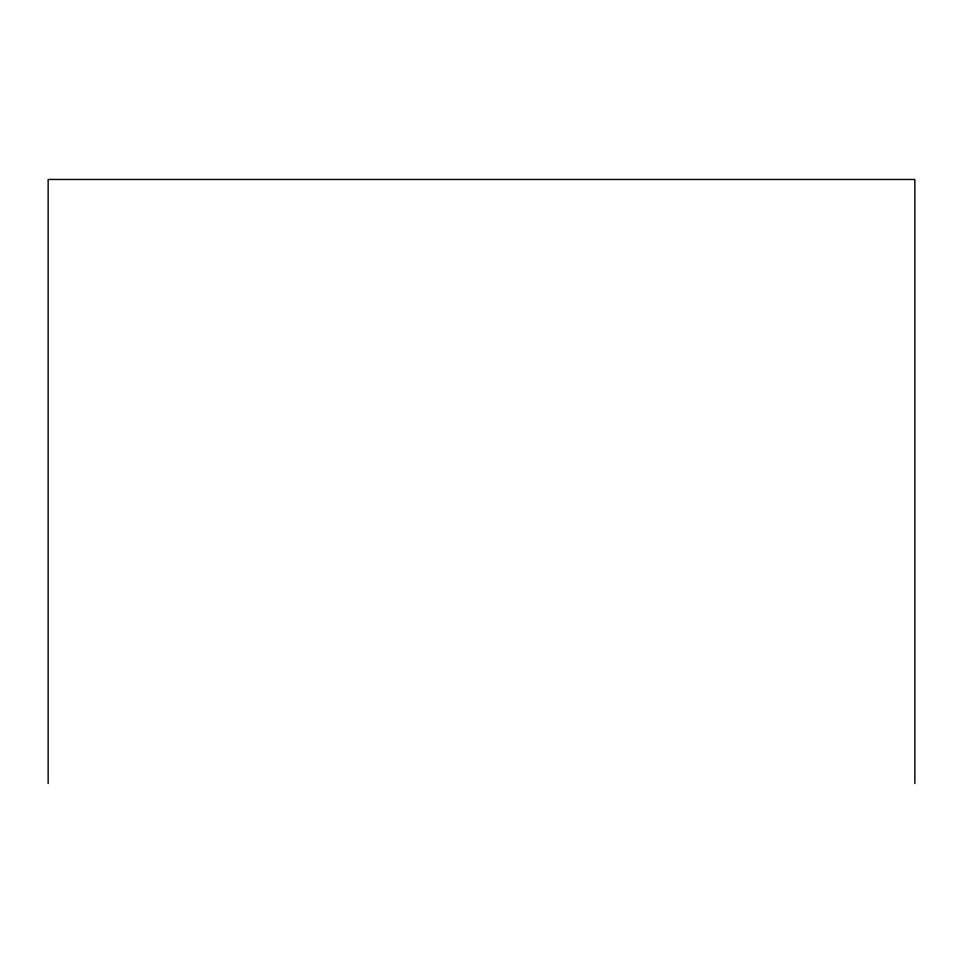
<?xml version="1.0" encoding="UTF-8"?>
<svg xmlns="http://www.w3.org/2000/svg" width="963" height="963" viewBox="0 0 963 963"><rect width="100%" height="100%" fill="white"/><g stroke="black" fill="none" stroke-linecap="round" stroke-linejoin="round"><path stroke-width="1.44" d="M914.85 783.533L914.85 179.467L48.15 179.467L48.15 783.533"/></g></svg>
